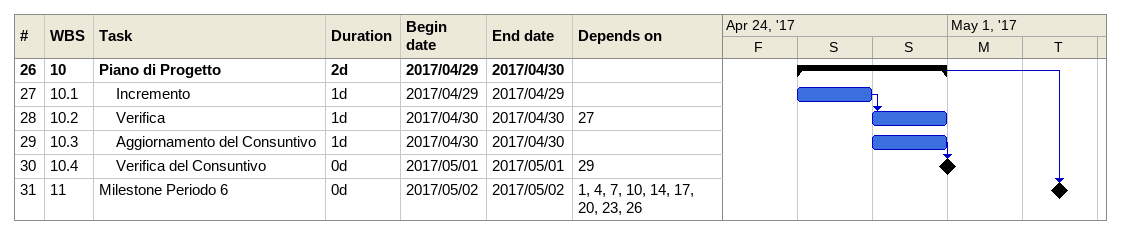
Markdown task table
| ID | WBS | Task | Duration | Start | Finish | Predecessors |
|---|---|---|---|---|---|---|
| 26 | 10 | **Piano di Progetto** | 2d | 2017-04-29 | 2017-04-30 |  |
| 27 | 10.1 | Incremento | 1d | 2017-04-29 | 2017-04-29 |  |
| 28 | 10.2 | Verifica | 1d | 2017-04-30 | 2017-04-30 | 27 |
| 29 | 10.3 | Aggiornamento del Consuntivo | 1d | 2017-04-30 | 2017-04-30 |  |
| 30 | 10.4 | Verifica del Consuntivo | 0d | 2017-05-01 | 2017-05-01 | 29 |
| 31 | 11 | Milestone Periodo 6 | 0d | 2017-05-02 | 2017-05-02 | 1, 4, 7, 10, 14, 17, 20, 23, 26 |
